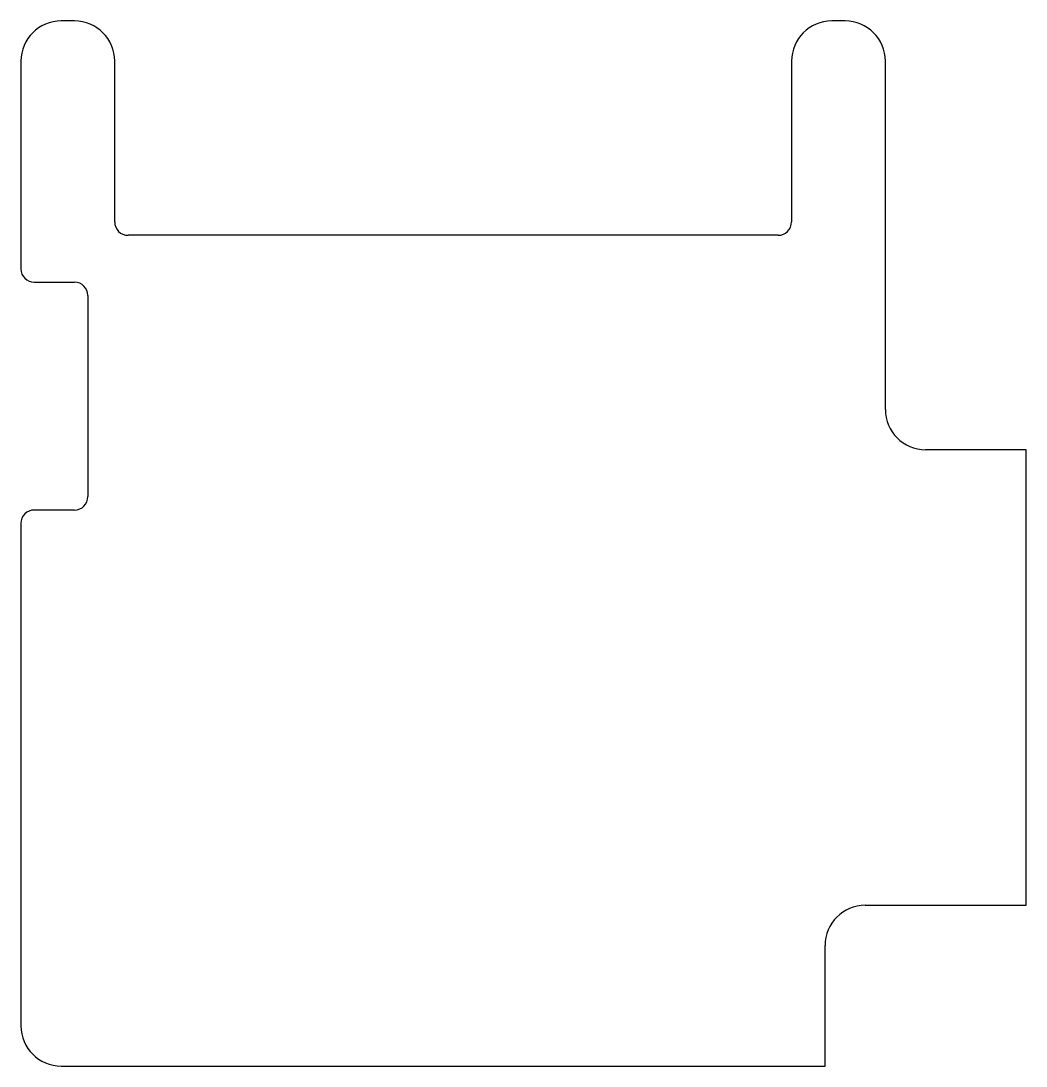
# Model space of a CAD drawing. Header units: millimetres. Extents: x 33.7 to 108.7, y -3.1 to 74.9.
import ezdxf

# ---------------------------------------------------------------- set-up
doc = ezdxf.new("R2010")
doc.units = ezdxf.units.MM
doc.layers.add('Sketch041', color=7, linetype='CONTINUOUS')

msp = doc.modelspace()

# ---------------------------------------------------------------- linework, layer by layer
at = {"layer": 'Sketch041'}
for p, q in [((37.7, 74.9, 5.5), (36.7, 74.9, 5.5)), ((95.2, 74.9, 5.5), (94.2, 74.9, 5.5)), ((33.7, 71.9, 5.5), (33.7, 56.4, 5.5)), ((40.7, 59.9, 5.5), (40.7, 71.9, 5.5)), ((91.2, 71.9, 5.5), (91.2, 59.9, 5.5)), ((98.2, 45.9, 5.5), (98.2, 71.9, 5.5)), ((90.2, 58.9, 5.5), (41.7, 58.9, 5.5)), ((34.7, 55.4, 5.5), (37.7, 55.4, 5.5)), ((38.7, 54.4, 5.5), (38.7, 39.4, 5.5)), ((108.7, 42.9, 5.5), (101.2, 42.9, 5.5)), ((108.7, 8.9, 5.5), (108.7, 42.9, 5.5)), ((37.7, 38.4, 5.5), (34.7, 38.4, 5.5)), ((33.7, 37.4, 5.5), (33.7, -0.1, 5.5)), ((96.7, 8.9, 5.5), (108.7, 8.9, 5.5)), ((93.7, -3.1, 5.5), (93.7, 5.9, 5.5)), ((36.7, -3.1, 5.5), (93.7, -3.1, 5.5))]:
    msp.add_line(p, q, dxfattribs=at)
for centre, radius, start, end in [((36.7, 71.9, 5.5), 3, 90, 180), ((37.7, 71.9, 5.5), 3, 0, 90), ((94.2, 71.9, 5.5), 3, 90, 180), ((95.2, 71.9, 5.5), 3, 0, 90), ((41.7, 59.9, 5.5), 1, 180, -90), ((90.2, 59.9, 5.5), 1, -90, 0), ((34.7, 56.4, 5.5), 1, 180, -90), ((37.7, 54.4, 5.5), 1, 0, 90), ((101.2, 45.9, 5.5), 3, 180, -90), ((37.7, 39.4, 5.5), 1, -90, 0), ((34.7, 37.4, 5.5), 1, 90, 180), ((96.7, 5.9, 5.5), 3, 90, 180), ((36.7, -0.1, 5.5), 3, 180, -90)]:
    msp.add_arc(centre, radius, start, end, dxfattribs=at)

doc.saveas('drawing.dxf')
